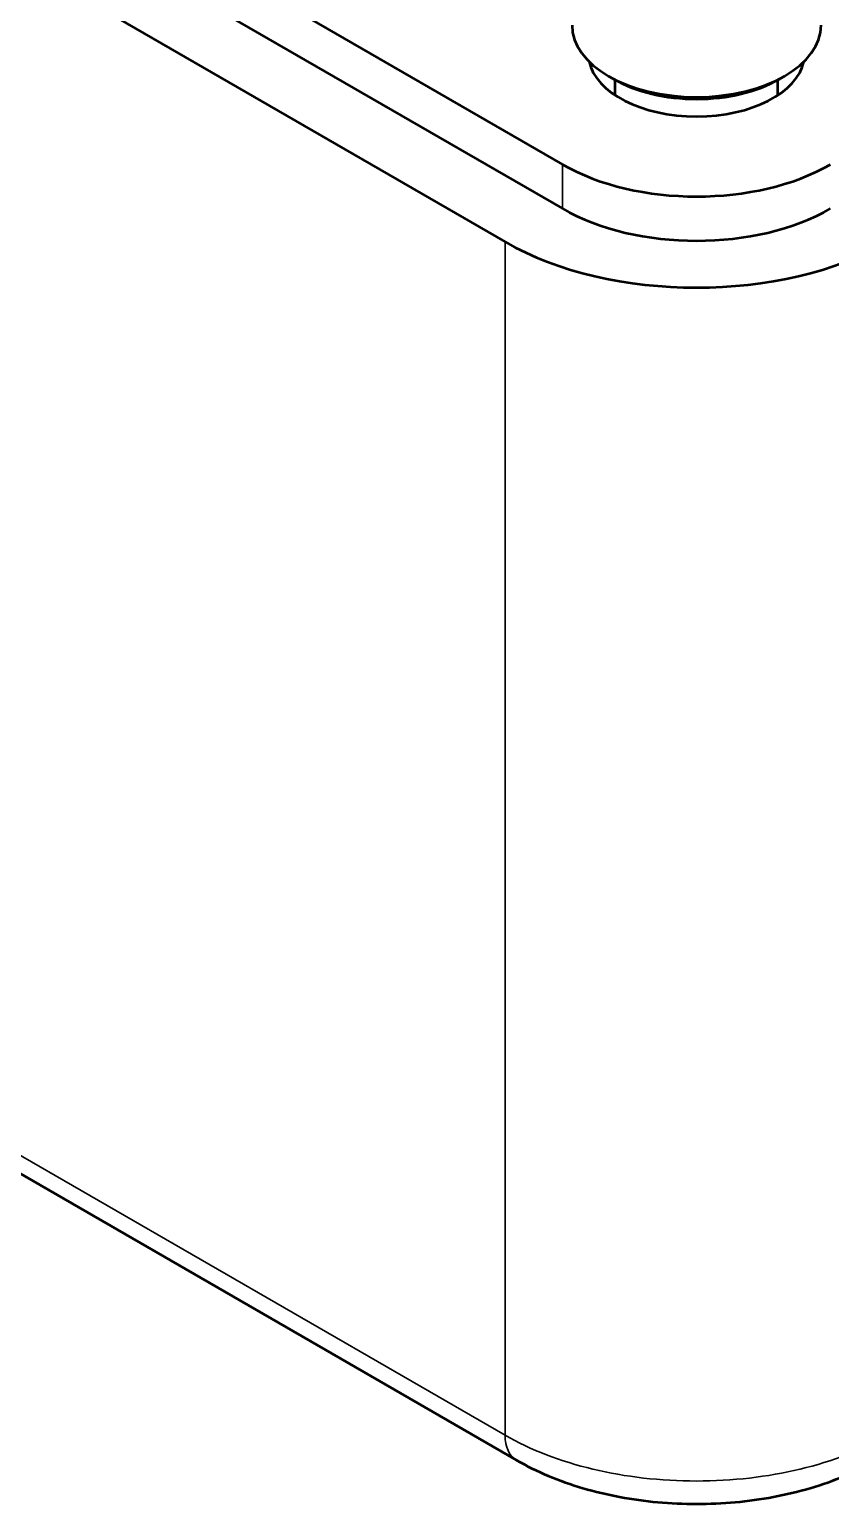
# Model space of a CAD drawing. Header units: millimetres. Extents: x -106 to 841, y -50 to 594.
# Drawn here: x 600.7 to 615.5, y 202.84 to 230.09 of the extents above; entities that cross this region are included whole.
import ezdxf

# ---------------------------------------------------------------- set-up
doc = ezdxf.new("R2010")
doc.units = ezdxf.units.MM
doc.layers.add('Visible (ISO)', color=7, linetype='Continuous', lineweight=50)
doc.layers.add('Visible Narrow (ISO)', color=7, linetype='Continuous', lineweight=35)

msp = doc.modelspace()

# ---------------------------------------------------------------- linework, layer by layer
at = {"layer": 'Visible (ISO)'}
for p, q in [((546.9061054600099, 264.3349851936825), (610.5457157667992, 227.5926390519348)), ((546.9061054600099, 263.5184886127548), (610.5457157667992, 226.7761424710071)), ((545.8454452882302, 262.9061161770589), (609.4850555950194, 226.1637700353113)), ((611.5003099214011, 229.1643949702207), (611.394243904223, 229.2256322137902)), ((611.5205895009523, 228.8701178884281), (611.5205895009523, 229.152840689921)), ((614.5205895009522, 228.8701178884282), (614.5205895009522, 229.1528406899211)), ((614.5408690805032, 229.1643949702207), (614.6469350976812, 229.2256322137902)), ((591.558699221839, 214.129945070456), (609.6921623762059, 203.6605852369421))]:
    msp.add_line(p, q, dxfattribs=at)
for centre, major_axis, ratio, start_param, end_param in [((613.0205895009522, 230.1646032818572), (2.3, -1.27675647831893e-16), 0.5773502691896257, 3.141592674663217, 6.283185307179586), ((613.0205895009522, 229.6338805042541), (2.000000000000011, -3.469446951953614e-16), 0.5773502691896256, 3.262914099444455, 6.161863861324986), ((613.0205895009522, 230.042128794718), (2.149999999999999, 1.280225925270884e-13), 0.5773502691896256, 3.926990816987001, 5.497787143781903), ((613.0205895009522, 229.0215080685583), (3.499999999999979, 2.088607065076076e-13), 0.5773502691896256, 3.926990816987004, 5.497787143781899), ((613.0205895009522, 228.2050114876306), (3.499999999999979, 2.088607065076076e-13), 0.5773502691896256, 3.926990816987004, 5.497787143781899), ((613.0205895009522, 228.2050114876306), (4.999999999999982, 2.969846590872294e-13), 0.5773502691896256, 3.926990816987004, 5.497787143781899)]:
    msp.add_ellipse(centre, major_axis=major_axis, ratio=ratio, start_param=start_param, end_param=end_param, dxfattribs=at)
msp.add_open_spline([(609.6921623762059, 203.6605852369421), (610.066894388423, 203.4442336088147), (610.481945244738, 203.2721354960936), (611.3628764387734, 203.0129878656354), (611.8288590141103, 202.9262192837303), (612.7787175443957, 202.8393610858938), (613.2624614575086, 202.8393610858938), (614.212319987794, 202.9262192837303), (614.6783025631308, 203.0129878656354), (615.5592337571663, 203.2721354960935), (615.9742846134814, 203.4442336088147), (616.3490166256984, 203.6605852369421)], degree=3, knots=[3.141592653589793, 3.141592653589793, 3.141592653589793, 3.141592653589793, 3.455751918948772, 3.455751918948772, 3.769911184307752, 3.769911184307752, 4.084070449666731, 4.084070449666731, 4.39822971502571, 4.39822971502571, 4.71238898038469, 4.71238898038469, 4.71238898038469, 4.71238898038469], dxfattribs=at)
at = {"layer": 'Visible Narrow (ISO)'}
for p, q in [((610.5457157667992, 227.5926390519348), (610.5457157667992, 226.7761424710071)), ((609.4850555950194, 204.1183623502627), (609.4850555950194, 226.1637700353113)), ((609.4850555950194, 204.1183623502627), (591.8468861052245, 214.301764253208))]:
    msp.add_line(p, q, dxfattribs=at)
for centre, major_axis, ratio, start_param, end_param in [((610.1921623762059, 204.5266106407265), (-0.5000000000000117, -0.8660254037844484), 0.5773502691896256, 5.497787143782125, 6.283185307179545), ((613.0205895009522, 206.159603802582), (-4.999999999999973, 2.997602166487923e-13), 0.5773502691896257, 0.7853981633976881, 2.356194490192591)]:
    msp.add_ellipse(centre, major_axis=major_axis, ratio=ratio, start_param=start_param, end_param=end_param, dxfattribs=at)

doc.saveas('drawing.dxf')
